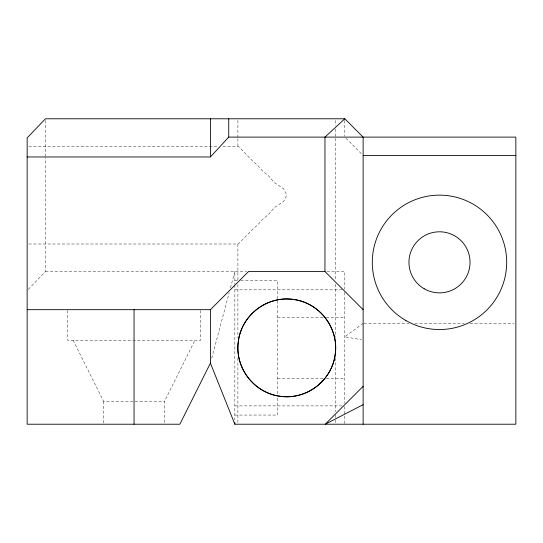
<?xml version="1.0" encoding="UTF-8"?>
<svg xmlns="http://www.w3.org/2000/svg" width="543" height="543" viewBox="0 0 543 543"><rect width="100%" height="100%" fill="white"/><g stroke="black" fill="none" stroke-linecap="round" stroke-linejoin="round"><path stroke-width="0.41" stroke-dasharray="2.71 2.04" d="M211.722 358.224L229.173 292.772M230.483 287.865L234.847 271.5L234.847 283.996M164.522 422.522L164.522 401.311L194.998 340.223M28.297 289.399L45.476 271.5L45.476 157.809M363.131 323.424L344.805 336.809L361.468 339.742M28.84 244.011L237.902 244.011L238.744 243.59L252.217 229.696L257.708 224.89L262.337 219.576L269.165 213.84L274.127 207.786L283.595 201.521L286.772 195.141L283.595 188.76L274.127 182.496L269.165 176.441L262.337 170.706L257.708 165.391L252.217 160.585L238.744 146.691L237.902 146.271L221.822 146.271M28.84 146.271L218.435 146.271M45.476 271.5L246.692 271.5M327.042 271.5L344.805 271.5L344.805 289.31M234.847 280.663L237.366 280.663M240.719 280.663L277.609 280.663L277.609 395.372M234.847 289.826L343.957 289.826M277.609 317.316L322.963 317.316M326.323 317.316L344.805 317.316M363.98 323.424L408.947 323.424M414.886 323.424L464.095 323.424M470.034 323.424L514.153 323.424M277.609 378.403L322.963 378.403M326.323 378.403L344.805 378.403M73.108 340.223L103.584 401.311L164.522 401.311M234.847 405.892L342.266 405.892M234.847 415.056L277.609 415.056L277.609 397.014M345.986 138.289L361.95 154.253M344.805 120.444L344.805 136.273M344.805 292.365L344.805 403.354M344.805 406.571L344.805 424.219M335.642 120.478L335.642 125.569M335.642 128.963L335.642 279.984M335.642 284.227L335.642 337.678M335.642 357.932L335.642 411.635M335.642 414.988L335.642 419.182M335.642 420.024L335.642 422.542M237.902 120.444L237.902 137.942M237.902 138.77L237.902 146.271M237.902 244.011L237.902 280.317M237.902 284.539L237.902 337.726M237.902 358.041L237.902 422.522M234.847 284.831L234.847 420.051M200.693 310.508L200.693 340.223L67.413 340.223L67.413 310.508M103.584 401.311L103.584 424.219M45.476 120.478L45.476 156.112"/><path stroke-width="0.81" d="M363.131 309.68L324.952 271.5L248.592 271.5L210.412 309.68L210.412 363.131L179.869 424.219L27.15 424.219L27.15 137.874L45.476 118.781L344.805 118.781L363.131 137.107L363.131 424.219M27.15 156.961L210.412 156.961L228.739 137.107L228.739 118.781M363.131 386.344L325.257 424.219L363.131 404.671M344.805 118.781L324.952 137.107L324.952 271.5M228.739 137.107L515.85 137.107L515.85 424.219L234.847 424.219L210.412 363.131M363.131 155.434L515.85 155.434M27.15 309.68L210.412 309.68M234.847 422.522L234.847 424.219M210.412 118.781L210.412 156.961M134.053 309.68L134.053 424.219M238.323 341.479C234.366 367.306 254.423 393.444 280.392 396.309C306.218 400.266 332.357 380.209 335.221 354.24C339.178 328.413 319.121 302.275 293.152 299.41C267.326 295.453 241.187 315.51 238.323 341.479M262.337 390.179A48.87 48.87 0 0 0 335.642 347.859A48.87 48.87 0 0 0 262.337 305.539A48.87 48.87 0 0 0 262.337 390.179M424.219 288.788A30.544 30.544 0 0 0 470.034 262.337A30.544 30.544 0 0 0 424.219 235.886A30.544 30.544 0 0 0 424.219 288.788M405.892 320.533A67.196 67.196 0 0 0 506.687 262.337A67.196 67.196 0 0 0 405.892 204.141A67.196 67.196 0 0 0 405.892 320.533"/></g></svg>
